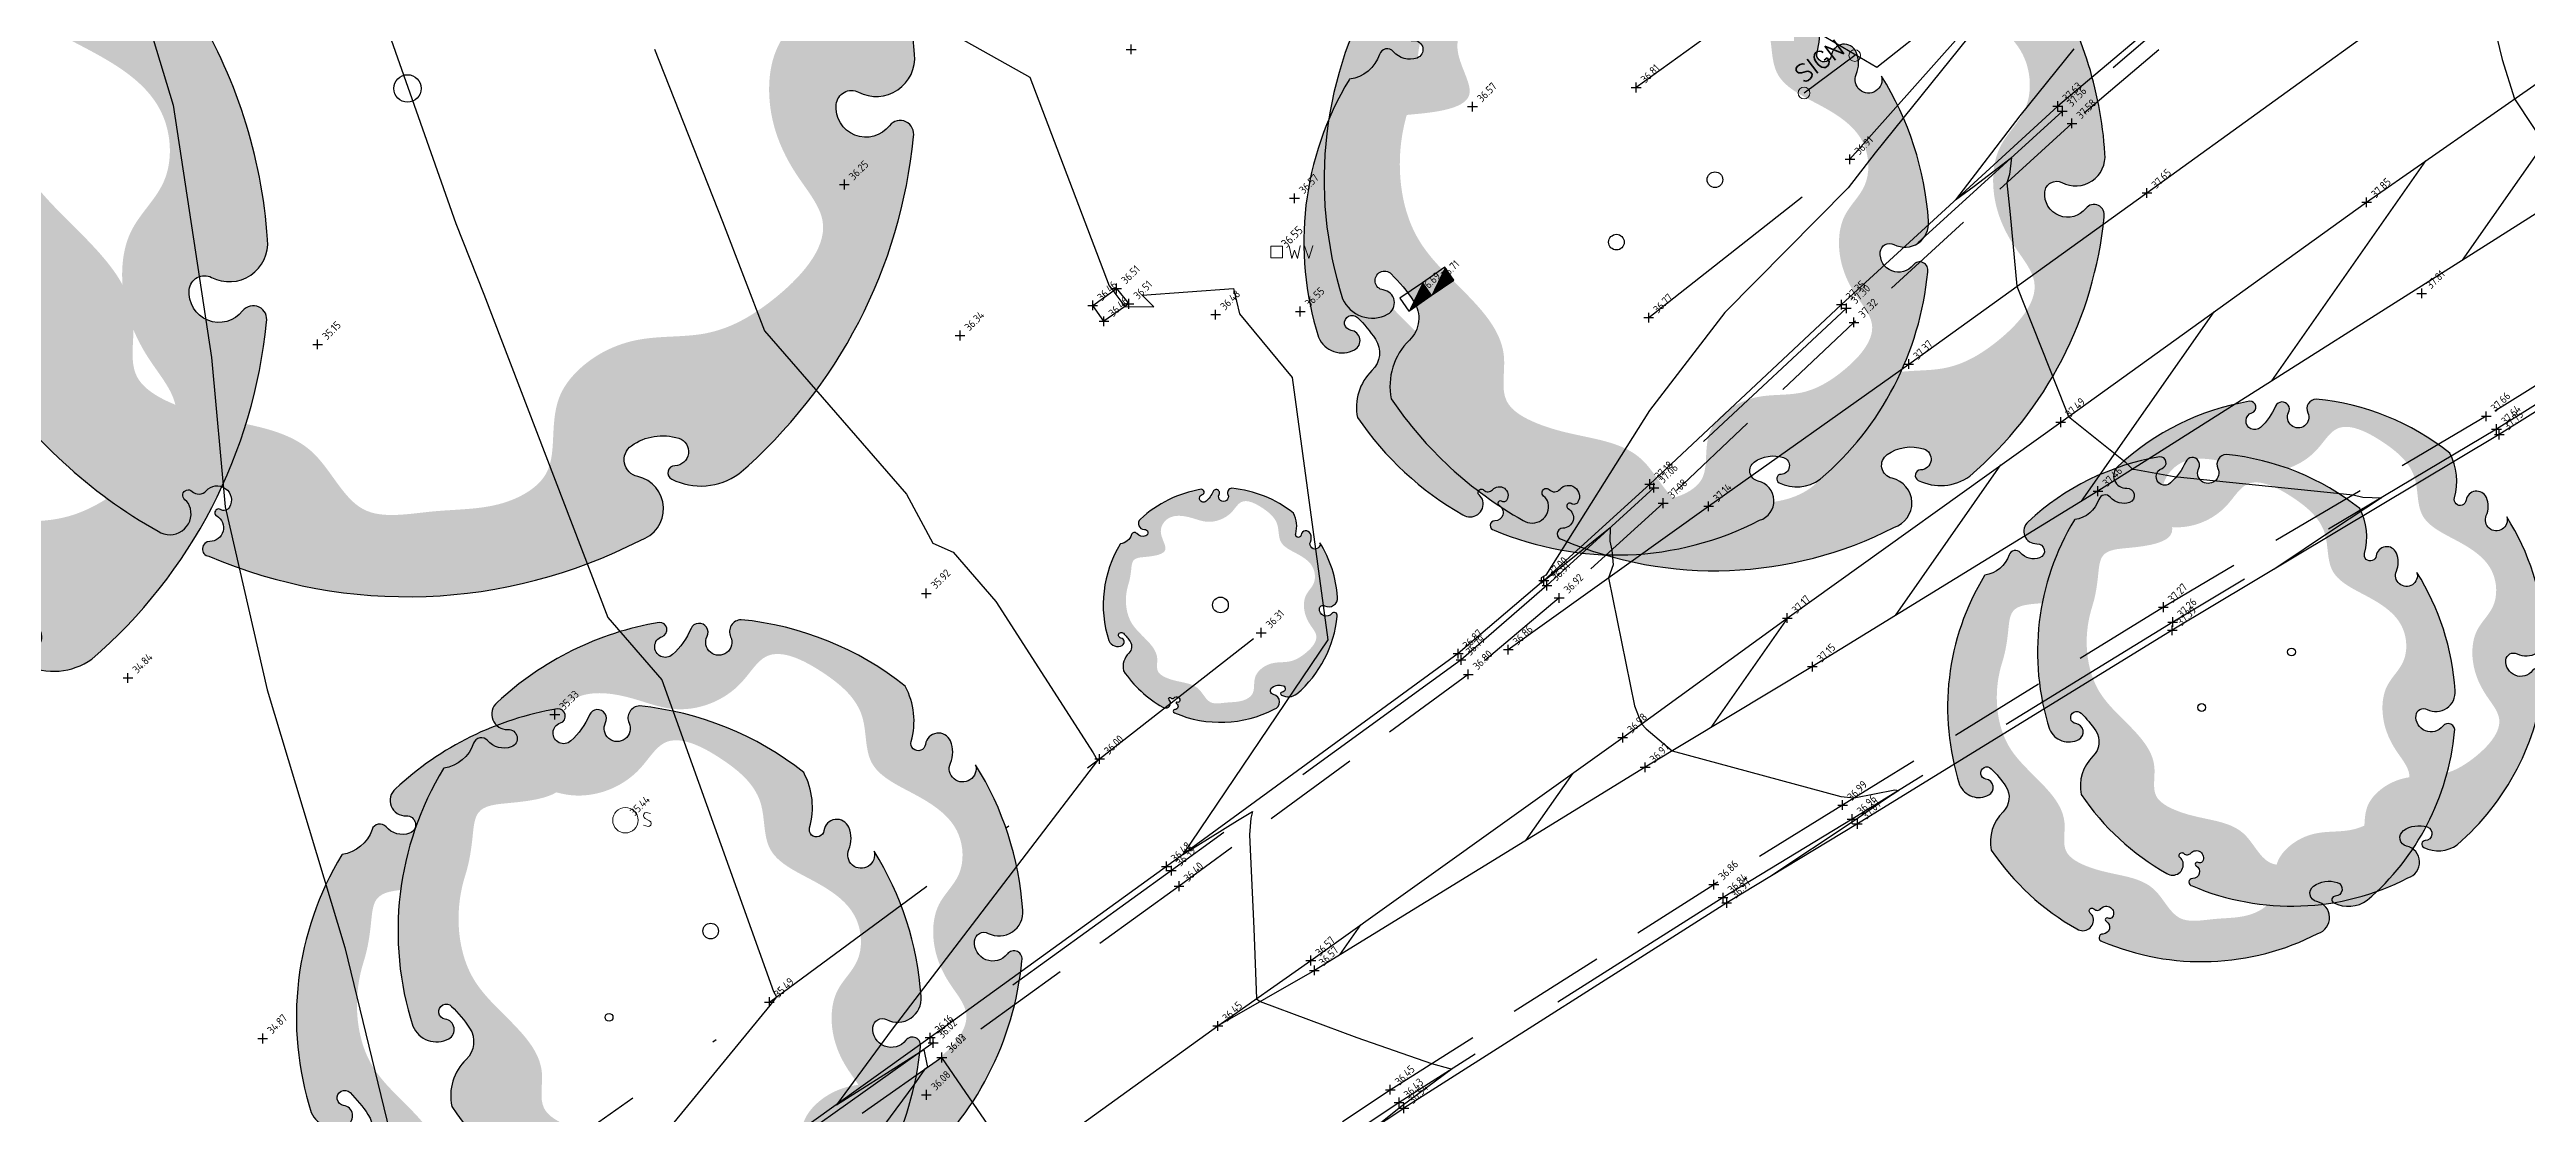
# Model space of a CAD drawing. Header units: metres. Extents: x 245957 to 247358, y 7418632 to 7419642.
# Drawn here: x 246741.4 to 246804.7, y 7418856.2 to 7418883.4 of the extents above; entities that cross this region are included whole.
import ezdxf
from ezdxf.enums import TextEntityAlignment as Align

# ---------------------------------------------------------------- set-up
doc = ezdxf.new("R2010")
doc.units = ezdxf.units.M
for name, pattern in [('DASHDOT', [10, 5, -2.5, 0, -2.5]), ('DASHED', [0.75, 0.5, -0.25]), ('HIDDEN', [0.375, 0.25, -0.125]), ('PHANTOM', [2.5, 1.25, -0.25, 0.25, -0.25, 0.25, -0.25])]:
    doc.linetypes.add(name, pattern=pattern)
for name, color, linetype in [('-TEXT', 7, 'Continuous'), ('102_TOP_OF_BANK', 37, 'PHANTOM'), ('102_TOP_OF_BANK-L', 37, 'PHANTOM'), ('102_TOP_OF_BANK-S', 37, 'PHANTOM'), ('103_TOE_OF_BATTER', 37, 'DASHDOT'), ('103_TOE_OF_BATTER-L', 37, 'DASHDOT'), ('103_TOE_OF_BATTER-S', 37, 'DASHDOT'), ('104_EXISTING_SURFACE-L', 35, 'Continuous'), ('104_EXISTING_SURFACE-S', 35, 'Continuous'), ('201_SINGLE_TREE-H', 63, 'Continuous'), ('201_SINGLE_TREE-S', 96, 'Continuous'), ('408_BACK_OF_KERB', 10, 'Continuous'), ('408_BACK_OF_KERB-L', 10, 'Continuous'), ('408_BACK_OF_KERB-S', 10, 'Continuous'), ('415_LANE_LINE_DASHED', 53, 'DASHED'), ('415_LANE_LINE_DASHED-L', 53, 'DASHED'), ('415_LANE_LINE_DASHED-S', 53, 'DASHED'), ('418_LANE_LINE_SOLID', 53, 'Continuous'), ('418_LANE_LINE_SOLID-L', 53, 'Continuous'), ('418_LANE_LINE_SOLID-S', 53, 'Continuous'), ('503_SIGN', 89, 'Continuous'), ('642_ROOF_GUTTER-S', 153, 'Continuous'), ('721_TELECOM_PIT-L', 7, 'Continuous'), ('EX-TELSTRA_COVER_(SLS)', 7, 'Continuous'), ('EX-TRAFFIC_SIGN_(SLS)', 89, 'Continuous'), ('Surface_Contours_Major', 4, 'Continuous'), ('Surface_Contours_Minor', 253, 'Continuous')]:
    doc.layers.add(name, color=color, linetype=linetype)
for name, color, linetype, true_color in [('406_LIP_OF_KERB', 7, 'HIDDEN', 0xff4100), ('406_LIP_OF_KERB-L', 7, 'HIDDEN', 0xff4100), ('406_LIP_OF_KERB-S', 7, 'HIDDEN', 0xff4100), ('407_INVERT_OF_KERB', 7, 'DASHED', 0xff4100), ('407_INVERT_OF_KERB-L', 7, 'DASHED', 0xff4100), ('407_INVERT_OF_KERB-S', 7, 'DASHED', 0xff4100), ('741_SEWER_PIT-L', 7, 'Continuous', 0xfffd66), ('751_WATER_STOP_VALVE-L', 7, 'Continuous', 0x0041ff), ('762_UNCLASSIFIED_PIT', 7, 'Continuous', 0xff64ac), ('762_UNCLASSIFIED_PIT-L', 7, 'Continuous', 0xff64ac), ('762_UNCLASSIFIED_PIT-S', 7, 'Continuous', 0xff64ac), ('EX-SEWER_PIT_(SLS)', 7, 'Continuous', 0xfffd66), ('EX-WATER_VALVE_(SLS)', 7, 'Continuous', 0x0041ff)]:
    doc.layers.add(name, color=color, linetype=linetype, true_color=true_color)
doc.styles.add('ISO', font='iso.shx')
doc.styles.add('ISO2.5', font='isocp.shx', dxfattribs={"height": 2.5})
doc.styles.get("Standard").update_dxf_attribs({"font": 'SIMPLEX.shx'})

# ---------------------------------------------------------------- blocks, each defined once
blk = doc.blocks.new('CROSS')
at = {"color": 0, "linetype": 'Continuous'}
for p, q in [((-0.5, 0), (0.5, 0)), ((0, -0.5), (0, 0.5))]:
    blk.add_line(p, q, dxfattribs=at)
blk = doc.blocks.new('WV')
at = {"color": 0, "linetype": 'Continuous', "lineweight": 13}
for p, q in [((-0.15, -0.15), (-0.15, 0.15)), ((-0.15, 0.15), (0.15, 0.15)), ((0.15, 0.15), (0.15, -0.15)), ((0.313, 0.154), (0.385, -0.167)), ((0.385, -0.167), (0.457, 0.049)), ((0.457, 0.049), (0.529, -0.167)), ((0.529, -0.167), (0.601, 0.154)), ((0.601, 0.154), (0.607, 0.154)), ((0.707, 0.154), (0.817, -0.167)), ((0.817, -0.167), (0.923, 0.154)), ((0.923, 0.154), (0.928, 0.154)), ((0.15, -0.15), (-0.15, -0.15))]:
    blk.add_line(p, q, dxfattribs=at)
blk = doc.blocks.new('201T')
at = {"layer": '201_SINGLE_TREE-S'}
blk.add_circle((0, 0), 0.5, dxfattribs=at)
blk = doc.blocks.new('201C')
at = {"layer": '201_SINGLE_TREE-H', "transparency": 33554534}
h = blk.add_hatch(color=256, dxfattribs=at)
h.paths.add_polyline_path([(-0.3717, -0.3344, 0.222926), (0.0196, -0.4996, 0.770799), (0.0439, -0.4417, -0.650302), (0.0511, -0.4116, -0.234737), (0.0964, -0.4247, -0.847312), (0.0816, -0.4475, 0.78443), (0.0732, -0.4583, 0.276934), (0.1352, -0.4813, 0.193599), (0.4309, -0.2536, 0.800435), (0.4144, -0.2337, -0.75216), (0.3757, -0.1925, -0.528914), (0.4006, -0.1909, 0.594112), (0.4663, -0.1804, 0.123805), (0.4962, 0.0616, -1.41759), (0.4607, 0.0811, 0.206906), (0.4758, 0.1133, 0.759729), (0.4374, 0.1252, -1.073307), (0.4187, 0.1392, 0.194379), (0.4474, 0.2231, 0.144612), (0.2544, 0.4304, 0.53339), (0.2277, 0.4128, -1.592592), (0.1939, 0.4293, 1.030038), (0.1758, 0.4513, -0.10361), (0.1314, 0.4262, -1.238487), (0.1282, 0.4593, 0.884725), (0.1336, 0.4818, 0.147549), (-0.1551, 0.4753, 0.71725), (-0.1579, 0.4291, -0.864032), (-0.1646, 0.4015, -0.310704), (-0.1946, 0.4266, 0.58143), (-0.2167, 0.4321, -0.281558), (-0.2766, 0.4162), (-0.2775, 0.4159, 0.217121), (-0.4959, 0.0634), (-0.4959, 0.0634, 0.440011), (-0.4522, 0.021, 0.723973), (-0.4442, 0.0516, -1.384648), (-0.4262, 0.0659, -0.051107), (-0.4149, 0.0223, -0.361502), (-0.441, -0.0208, 0.256822), (-0.4937, -0.0791, 0.116166), (-0.4065, -0.2911, 0.67803), (-0.3682, -0.2843, 0.170035), (-0.3696, -0.274, -1.054701), (-0.3596, -0.2696, 0.431903), (-0.3468, -0.2749, -0.910728), (-0.3329, -0.2993, -0.42046), (-0.3418, -0.2976, 1.007885), (-0.3479, -0.3018, -0.766634), (-0.3646, -0.3216, 0.938602), (-0.3717, -0.3344)])
edge = h.paths.add_edge_path(flags=16)
edge.add_spline(control_points=[(-0.3177, 0.2468), (-0.303, 0.2628), (-0.2856, 0.2893), (-0.256, 0.3411), (-0.1928, 0.3155), (-0.0921, 0.286), (-0.1162, 0.3941), (-0.0359, 0.4462), (0.0392, 0.3985), (0.1028, 0.3299), (0.1957, 0.3214), (0.2784, 0.3804), (0.3442, 0.2961), (0.3785, 0.2147), (0.3303, 0.1307), (0.3915, 0.0592), (0.4378, -0.0139), (0.4055, -0.0919), (0.3459, -0.1091), (0.3102, -0.1666), (0.3057, -0.2282), (0.3286, -0.3091), (0.2408, -0.3447), (0.1647, -0.3496), (0.103, -0.3142), (0.0463, -0.3153), (0.0047, -0.3356), (-0.0139, -0.3682), (-0.0327, -0.4069), (-0.0927, -0.4151), (-0.1463, -0.3868), (-0.23, -0.3665), (-0.2245, -0.2773), (-0.2864, -0.2294), (-0.3344, -0.1941), (-0.3737, -0.1409), (-0.3276, -0.0866), (-0.344, -0.0009), (-0.3866, 0.0828), (-0.3665, 0.1796), (-0.3359, 0.2271), (-0.3177, 0.2468)], knot_values=[0, 0, 0, 0, 0.064972, 0.101243, 0.15652, 0.245586, 0.324463, 0.387907, 0.486094, 0.554514, 0.671826, 0.728629, 0.823661, 0.919885, 0.989953, 1.075257, 1.171704, 1.23593, 1.293575, 1.346478, 1.426142, 1.479146, 1.570817, 1.644481, 1.712561, 1.774901, 1.807, 1.846291, 1.885582, 1.928182, 2.007036, 2.074591, 2.151638, 2.226455, 2.293426, 2.340744, 2.397548, 2.47317, 2.587294, 2.673595, 2.754259, 2.754259, 2.754259, 2.754259], degree=3, periodic=0)
at = {"layer": '201_SINGLE_TREE-S'}
blk.add_lwpolyline([(-0.3717, -0.3344, 0.222926), (0.0196, -0.4996, 0.770799), (0.0439, -0.4417, -0.650302), (0.0511, -0.4116, -0.234737), (0.0964, -0.4247, -0.847312), (0.0816, -0.4475, 0.78443), (0.0732, -0.4583, 0.276934), (0.1352, -0.4813, 0.193599), (0.4309, -0.2536, 0.800435), (0.4144, -0.2337, -0.75216), (0.3757, -0.1925, -0.528914), (0.4006, -0.1909, 0.594112), (0.4663, -0.1804, 0.123805), (0.4962, 0.0616, -1.41759), (0.4607, 0.0811, 0.206906), (0.4758, 0.1133, 0.759729), (0.4374, 0.1252, -1.073307), (0.4187, 0.1392, 0.194379), (0.4474, 0.2231, 0.144612), (0.2544, 0.4304, 0.53339), (0.2277, 0.4128, -1.592592), (0.1939, 0.4293, 1.030038), (0.1758, 0.4513, -0.10361), (0.1314, 0.4262, -1.238487), (0.1282, 0.4593, 0.884725), (0.1336, 0.4818, 0.147549), (-0.1551, 0.4753, 0.71725), (-0.1579, 0.4291, -0.864032), (-0.1646, 0.4015, -0.310704), (-0.1946, 0.4266, 0.58143), (-0.2167, 0.4321, -0.281558), (-0.2766, 0.4162), (-0.2775, 0.4159, 0.217121), (-0.4959, 0.0634), (-0.4959, 0.0634, 0.440011), (-0.4522, 0.021, 0.723973), (-0.4442, 0.0516, -1.384648), (-0.4262, 0.0659, -0.051107), (-0.4149, 0.0223, -0.361502), (-0.441, -0.0208, 0.256822), (-0.4937, -0.0791, 0.116166), (-0.4065, -0.2911, 0.67803), (-0.3682, -0.2843, 0.170035), (-0.3696, -0.274, -1.054701), (-0.3596, -0.2696, 0.431903), (-0.3468, -0.2749, -0.910728), (-0.3329, -0.2993, -0.42046), (-0.3418, -0.2976, 1.007885), (-0.3479, -0.3018, -0.766634), (-0.3646, -0.3216, 0.938602), (-0.3717, -0.3344)], format="xyb", dxfattribs=at)
blk = doc.blocks.new('SEWA')
at = {"color": 0, "linetype": 'Continuous', "lineweight": 13}
for p, q in [((0.471, 0.153), (0.46, 0.114)), ((0.46, 0.114), (0.477, 0.07)), ((0.499, 0.186), (0.471, 0.153)), ((0.477, 0.07), (0.504, 0.042)), ((0.543, 0.197), (0.499, 0.186)), ((0.504, 0.042), (0.615, -0.013)), ((0.643, 0.175), (0.543, 0.197)), ((0.46, -0.124), (0.582, -0.163)), ((0.582, -0.163), (0.621, -0.152)), ((0.582, -0.163), (0.587, -0.163)), ((0.615, -0.013), (0.621, -0.013)), ((0.648, -0.041), (0.615, -0.013)), ((0.615, -0.013), (0.621, -0.013)), ((0.621, -0.152), (0.654, -0.124)), ((0.659, -0.08), (0.648, -0.041)), ((0.654, -0.124), (0.659, -0.08))]:
    blk.add_line(p, q, dxfattribs=at)
blk.add_circle((0, 0), 0.325, dxfattribs=at)
blk = doc.blocks.new('SPD')
at = {"color": 0, "linetype": 'Continuous', "lineweight": 13}
blk.add_circle((0, 0), 0.15, dxfattribs=at)
blk = doc.blocks.new('TCB')
at = {"layer": 'EX-TELSTRA_COVER_(SLS)'}
for p, q in [((0.35, 0.2), (-0.35, 0.2)), ((-0.35, 0.2), (-0.35, -0.2)), ((0.35, -0.2), (0.35, 0.2)), ((-0.35, -0.2), (0.35, -0.2))]:
    blk.add_line(p, q, dxfattribs=at)
blk.add_solid([(-0.35, -0.2), (0.35, 0.2), (0.35, -0.2)], dxfattribs=at)

msp = doc.modelspace()

# ---------------------------------------------------------------- hatches: boundary and pattern name
at = {"layer": '418_LANE_LINE_SOLID'}
h = msp.add_hatch(dxfattribs=at)
h.set_pattern_fill('ANSI31', color=256, scale=0.7, angle=10, style=0)
h.paths.add_polyline_path([(246771.267, 7418858.451), (246773.736, 7418859.87), (246782.199, 7418865.065), (246786.477, 7418867.64), (246793.782, 7418872.127), (246806.463, 7418880.162), (246812.891, 7418884.632), (246815.313, 7418886.372), (246811.65, 7418885.56), (246809.229, 7418885.62), (246805.132, 7418882.64), (246800.655, 7418879.513), (246792.829, 7418873.892), (246785.834, 7418868.881), (246781.624, 7418865.823), (246773.646, 7418860.123)])

# ---------------------------------------------------------------- linework, layer by layer
at = {"layer": '102_TOP_OF_BANK', "ltscale": 10}
msp.add_lwpolyline([(246791.577, 7418896.192), (246793.257, 7418892.831), (246792.735, 7418890.138), (246792.668, 7418890.045), (246789.558, 7418887.916), (246785.84, 7418885.24), (246781.969, 7418882.449)], dxfattribs=at)
at = {"layer": '103_TOE_OF_BATTER'}
for points in [[(246782.289, 7418876.564), (246787.438, 7418880.613), (246794.645, 7418888.716), (246798.853, 7418891.159)], [(246705.005, 7418819.352), (246709.084, 7418822.734), (246717.539, 7418829.261), (246725.78, 7418835.175), (246735.382, 7418841.841), (246743.767, 7418847.613), (246752.213, 7418853.734), (246759.796, 7418859.061), (246768.242, 7418865.278), (246772.377, 7418868.506)]]:
    msp.add_lwpolyline(points, dxfattribs=at)
at = {"layer": '406_LIP_OF_KERB', "ltscale": 10}
for p, q in [((246798.198, 7418885.835), (246793.116, 7418881.532)), ((246793.116, 7418881.532), (246787.54, 7418876.442)), ((246787.54, 7418876.442), (246782.661, 7418871.819)), ((246806.056, 7418875.493), (246803.716, 7418874.042)), ((246803.716, 7418874.042), (246795.456, 7418869.159)), ((246782.661, 7418871.819), (246780, 7418869.397)), ((246780, 7418869.397), (246777.674, 7418867.441)), ((246795.456, 7418869.159), (246787.251, 7418864.1)), ((246777.674, 7418867.441), (246770.276, 7418862.025)), ((246787.251, 7418864.1), (246783.956, 7418862.066)), ((246770.276, 7418862.025), (246764.21, 7418857.648)), ((246775.68, 7418856.82), (246783.956, 7418862.066)), ((246764.21, 7418857.648), (246760.606, 7418855.113)), ((246768.206, 7418851.863), (246775.68, 7418856.82))]:
    msp.add_line(p, q, dxfattribs=at)
at = {"layer": '407_INVERT_OF_KERB', "ltscale": 10}
for p, q in [((246797.975, 7418886.202), (246792.872, 7418881.844)), ((246792.872, 7418881.844), (246787.348, 7418876.803)), ((246787.348, 7418876.803), (246782.424, 7418872.215)), ((246806.272, 7418875.147), (246803.979, 7418873.713)), ((246803.979, 7418873.713), (246795.695, 7418868.78)), ((246782.424, 7418872.215), (246779.688, 7418869.714)), ((246779.688, 7418869.714), (246777.489, 7418867.812)), ((246795.695, 7418868.78), (246787.496, 7418863.742)), ((246777.489, 7418867.812), (246770.079, 7418862.423)), ((246787.496, 7418863.742), (246784.193, 7418861.732)), ((246770.079, 7418862.423), (246763.985, 7418858.018)), ((246784.193, 7418861.732), (246775.904, 7418856.493)), ((246763.985, 7418858.018), (246760.386, 7418855.464)), ((246775.904, 7418856.493), (246768.462, 7418851.526))]:
    msp.add_line(p, q, dxfattribs=at)
at = {"layer": '408_BACK_OF_KERB'}
for p, q in [((246797.874, 7418886.29), (246792.755, 7418881.971)), ((246792.755, 7418881.971), (246787.22, 7418876.897)), ((246787.22, 7418876.897), (246782.32, 7418872.304)), ((246806.372, 7418875.031), (246804.049, 7418873.574)), ((246804.049, 7418873.574), (246795.684, 7418868.569)), ((246782.32, 7418872.304), (246779.607, 7418869.839)), ((246779.607, 7418869.839), (246777.415, 7418867.973)), ((246777.415, 7418867.973), (246769.952, 7418862.532)), ((246795.684, 7418868.569), (246787.627, 7418863.62)), ((246787.627, 7418863.62), (246784.285, 7418861.599)), ((246769.952, 7418862.532), (246763.909, 7418858.151)), ((246784.285, 7418861.599), (246776.027, 7418856.349)), ((246763.909, 7418858.151), (246760.3, 7418855.574)), ((246768.507, 7418851.396), (246776.027, 7418856.349))]:
    msp.add_line(p, q, dxfattribs=at)
at = {"layer": '415_LANE_LINE_DASHED', "ltscale": 20}
for p, q in [((246795.037, 7418879.751), (246801.603, 7418884.493)), ((246788.941, 7418875.377), (246795.037, 7418879.751)), ((246783.821, 7418871.739), (246788.941, 7418875.377)), ((246778.698, 7418868.073), (246783.821, 7418871.739))]:
    msp.add_line(p, q, dxfattribs=at)
at = {"layer": '418_LANE_LINE_SOLID'}
for p, q in [((246800.655, 7418879.513), (246805.132, 7418882.64)), ((246806.463, 7418880.162), (246793.782, 7418872.127)), ((246792.829, 7418873.892), (246800.655, 7418879.513)), ((246785.834, 7418868.881), (246792.829, 7418873.892)), ((246793.782, 7418872.127), (246786.477, 7418867.64)), ((246781.624, 7418865.823), (246785.834, 7418868.881)), ((246786.477, 7418867.64), (246782.199, 7418865.065)), ((246773.646, 7418860.123), (246781.624, 7418865.823)), ((246782.199, 7418865.065), (246773.736, 7418859.87)), ((246771.267, 7418858.451), (246773.646, 7418860.123)), ((246773.736, 7418859.87), (246771.267, 7418858.451)), ((246766.979, 7418855.361), (246771.267, 7418858.451)), ((246766.164, 7418854.802), (246764.207, 7418857.644))]:
    msp.add_line(p, q, dxfattribs=at)
at = {"layer": '503_SIGN'}
msp.add_line((246787.561, 7418883.265), (246786.263, 7418882.307), dxfattribs=at)
at = {"layer": '762_UNCLASSIFIED_PIT'}
for p, q in [((246768.066, 7418876.878), (246768.675, 7418877.31)), ((246768.354, 7418876.471), (246768.066, 7418876.878)), ((246768.992, 7418876.918), (246768.354, 7418876.471)), ((246768.675, 7418877.31), (246768.992, 7418876.918))]:
    msp.add_line(p, q, dxfattribs=at)
at = {"layer": 'Surface_Contours_Major'}
for points, elevation in [([(246749.465, 7418936.324), (246748.729, 7418933.448), (246748.556, 7418930.855), (246748.022, 7418929.667), (246747.849, 7418928.384), (246747.731, 7418927.88), (246748.393, 7418924.537), (246748.314, 7418923.109), (246748.721, 7418917.732), (246748.373, 7418916.261), (246748.324, 7418913.885), (246747.118, 7418910.256), (246745.555, 7418906.475), (246744.422, 7418905.141), (246743.612, 7418903.68), (246741.664, 7418893.188), (246743.175, 7418886.614), (246743.408, 7418885.745), (246744.54, 7418881.993), (246745.52, 7418875.545), (246745.875, 7418871.725), (246746.949, 7418867.045), (246748.932, 7418860.456), (246750.166, 7418855.408)], 35), ([(246786.24, 7418884.079), (246788.122, 7418882.973), (246792.862, 7418886.712), (246788.081, 7418880.778), (246787.394, 7418879.879), (246784.235, 7418876.695), (246782.306, 7418874.191), (246779.661, 7418869.975), (246779.541, 7418869.911), (246779.529, 7418869.773), (246779.611, 7418869.833), (246781.308, 7418871.196), (246781.293, 7418870.851), (246781.343, 7418870.621), (246781.383, 7418870.245), (246781.263, 7418869.909), (246781.926, 7418866.638), (246782.107, 7418866.175), (246782.227, 7418866.05), (246782.894, 7418865.484), (246787.202, 7418864.319), (246787.544, 7418864.282), (246788.588, 7418864.486), (246788.687, 7418864.474), (246788.322, 7418864.229), (246787.546, 7418863.695), (246785.388, 7418862.267)], 37), ([(246803.472, 7418885.849), (246804.126, 7418883.168), (246804.44, 7418882.158), (246805.814, 7418880.09)], 38), ([(246756.855, 7418883.427), (246758.598, 7418879.022), (246759.67, 7418876.228), (246763.302, 7418872.048), (246763.979, 7418870.799), (246764.497, 7418870.564), (246765.591, 7418869.304), (246768.082, 7418865.431), (246768.192, 7418865.242), (246762.932, 7418858.368), (246761.509, 7418856.437), (246763.396, 7418857.628), (246763.75, 7418857.852), (246763.828, 7418857.43), (246763.85, 7418857.395), (246763.766, 7418857.334), (246763.493, 7418856.946), (246762.736, 7418855.934)], 36)]:
    msp.add_lwpolyline(points, dxfattribs=dict(at, elevation=elevation))
at = {"layer": 'Surface_Contours_Minor'}
for points, elevation in [([(246761.205, 7418885.662), (246766.458, 7418882.714), (246768.489, 7418877.381), (246768.595, 7418877.253), (246768.631, 7418877.192), (246768.891, 7418876.847), (246769.631, 7418876.839), (246769.33, 7418877.138), (246771.666, 7418877.312), (246771.825, 7418876.664), (246773.171, 7418875.033), (246774.08, 7418868.326), (246770.368, 7418862.836), (246771.772, 7418863.704), (246772.155, 7418863.933), (246772.112, 7418863.767), (246772.075, 7418863.342), (246772.188, 7418860.946), (246772.254, 7418859.144), (246772.351, 7418859.074), (246774.827, 7418858.158), (246776.731, 7418857.488), (246777.168, 7418857.369), (246777.263, 7418857.353), (246775.979, 7418856.405), (246775.437, 7418855.974)], 36.5), ([(246750.12, 7418883.67), (246751.773, 7418878.975), (246752.488, 7418877.168), (246755.661, 7418868.893), (246757.041, 7418867.305), (246759.9, 7418859.33), (246759.978, 7418859.195), (246759.864, 7418859.046), (246759.809, 7418858.972), (246756.261, 7418854.655)], 35.5), ([(246793.166, 7418883.439), (246791.784, 7418881.724), (246790.142, 7418879.577), (246790.615, 7418879.927), (246791.568, 7418880.655), (246791.517, 7418880.222), (246791.45, 7418880.012), (246791.534, 7418879.201), (246791.71, 7418877.365), (246792.955, 7418874.231), (246793.032, 7418874.039), (246794.475, 7418872.873), (246794.664, 7418872.687), (246794.704, 7418872.69), (246795.732, 7418872.503), (246800.314, 7418872.032), (246800.556, 7418871.97), (246801.032, 7418871.959), (246799.81, 7418871.143), (246798.28, 7418870.123)], 37.5)]:
    msp.add_lwpolyline(points, dxfattribs=dict(at, elevation=elevation))

# ---------------------------------------------------------------- block references
at = {"layer": '102_TOP_OF_BANK-S', "xscale": 0.25, "yscale": 0.25, "zscale": 0.25}
msp.add_blockref('CROSS', (246781.969, 7418882.449), dxfattribs=at)
at = {"layer": '103_TOE_OF_BATTER-S', "xscale": 0.25, "yscale": 0.25, "zscale": 0.25}
for p in [(246787.438, 7418880.613), (246782.289, 7418876.564), (246772.377, 7418868.506), (246768.242, 7418865.278), (246759.796, 7418859.061)]:
    msp.add_blockref('CROSS', p, dxfattribs=at)
at = {"layer": '104_EXISTING_SURFACE-S', "xscale": 0.25, "yscale": 0.25, "zscale": 0.25}
for p in [(246777.783, 7418881.959), (246761.713, 7418879.967), (246773.229, 7418879.617), (246764.673, 7418876.108), (246748.239, 7418875.879), (246763.81, 7418869.513), (246743.385, 7418867.351), (246754.306, 7418866.413), (246746.834, 7418858.13), (246763.812, 7418856.689)]:
    msp.add_blockref('CROSS', p, dxfattribs=at)
at = {"layer": '201_SINGLE_TREE-S', "rotation": 25}
for name, p, xscale, yscale, zscale in [('201C', (246750.538, 7418882.426), 26, 26, 26), ('201C', (246733.987, 7418877.689), 26, 26, 26), ('201C', (246783.985, 7418880.091), 20, 20, 20), ('201C', (246781.465, 7418878.494), 16, 16, 16), ('201T', (246750.538, 7418882.426), 0.7, 0.7, 0.7), ('201T', (246783.985, 7418880.091), 0.4, 0.4, 0.4), ('201T', (246781.465, 7418878.494), 0.4, 0.4, 0.4), ('201C', (246798.735, 7418868.014), 13, 13, 13), ('201C', (246796.435, 7418866.594), 13, 13, 13), ('201C', (246771.335, 7418869.216), 6, 6, 6), ('201C', (246758.293, 7418860.878), 16, 16, 16), ('201C', (246755.694, 7418858.671), 16, 16, 16), ('201T', (246771.335, 7418869.216), 0.4, 0.4, 0.4), ('201T', (246798.735, 7418868.014), 0.2, 0.2, 0.2), ('201T', (246796.435, 7418866.594), 0.2, 0.2, 0.2), ('201T', (246758.293, 7418860.878), 0.4, 0.4, 0.4), ('201T', (246755.694, 7418858.671), 0.2, 0.2, 0.2)]:
    msp.add_blockref(name, p, dxfattribs=dict(at, xscale=xscale, yscale=yscale, zscale=zscale))
at = {"layer": '406_LIP_OF_KERB-S', "xscale": 0.25, "yscale": 0.25, "zscale": 0.25}
for p in [(246793.116, 7418881.532), (246787.54, 7418876.442), (246803.716, 7418874.042), (246782.661, 7418871.819), (246780, 7418869.397), (246795.456, 7418869.159), (246777.674, 7418867.441), (246787.251, 7418864.1), (246770.276, 7418862.025), (246783.956, 7418862.066), (246764.21, 7418857.648), (246775.68, 7418856.82)]:
    msp.add_blockref('CROSS', p, dxfattribs=at)
at = {"layer": '407_INVERT_OF_KERB-S', "xscale": 0.25, "yscale": 0.25, "zscale": 0.25}
for p in [(246792.872, 7418881.844), (246787.348, 7418876.803), (246803.979, 7418873.713), (246782.424, 7418872.215), (246779.688, 7418869.714), (246795.695, 7418868.78), (246777.489, 7418867.812), (246787.496, 7418863.742), (246770.079, 7418862.423), (246784.193, 7418861.732), (246763.985, 7418858.018), (246775.904, 7418856.493)]:
    msp.add_blockref('CROSS', p, dxfattribs=at)
at = {"layer": '408_BACK_OF_KERB-S', "xscale": 0.25, "yscale": 0.25, "zscale": 0.25}
for p in [(246792.755, 7418881.971), (246787.22, 7418876.897), (246804.049, 7418873.574), (246782.32, 7418872.304), (246779.607, 7418869.839), (246795.684, 7418868.569), (246777.415, 7418867.973), (246787.627, 7418863.62), (246769.952, 7418862.532), (246784.285, 7418861.599), (246763.909, 7418858.151), (246776.027, 7418856.349)]:
    msp.add_blockref('CROSS', p, dxfattribs=at)
at = {"layer": '415_LANE_LINE_DASHED-S', "xscale": 0.25, "yscale": 0.25, "zscale": 0.25}
for p in [(246795.037, 7418879.751), (246788.941, 7418875.377), (246783.821, 7418871.739), (246778.698, 7418868.073)]:
    msp.add_blockref('CROSS', p, dxfattribs=at)
at = {"layer": '418_LANE_LINE_SOLID-S', "xscale": 0.25, "yscale": 0.25, "zscale": 0.25}
for p in [(246800.655, 7418879.513), (246802.065, 7418877.183), (246792.829, 7418873.892), (246793.782, 7418872.127), (246785.834, 7418868.881), (246786.477, 7418867.64), (246781.624, 7418865.823), (246782.199, 7418865.065), (246773.646, 7418860.123), (246773.736, 7418859.87), (246771.267, 7418858.451), (246764.207, 7418857.644)]:
    msp.add_blockref('CROSS', p, dxfattribs=at)
at = {"layer": '642_ROOF_GUTTER-S', "xscale": 0.25, "yscale": 0.25, "zscale": 0.25}
msp.add_blockref('CROSS', (246769.05, 7418883.423), dxfattribs=at)
at = {"layer": '762_UNCLASSIFIED_PIT-S', "xscale": 0.25, "yscale": 0.25, "zscale": 0.25}
for p in [(246768.066, 7418876.878), (246768.675, 7418877.31), (246768.992, 7418876.918), (246773.376, 7418876.722), (246768.354, 7418876.471), (246771.211, 7418876.641)]:
    msp.add_blockref('CROSS', p, dxfattribs=at)
at = {"layer": 'EX-SEWER_PIT_(SLS)', "lineweight": 30}
msp.add_blockref('SEWA', (246756.111, 7418863.711), dxfattribs=at)
at = {"layer": 'EX-TELSTRA_COVER_(SLS)', "lineweight": 30, "rotation": 34.62802298498975}
for p in [(246776.325, 7418877.093), (246776.901, 7418877.491)]:
    msp.add_blockref('TCB', p, dxfattribs=at)
at = {"layer": 'EX-TRAFFIC_SIGN_(SLS)', "lineweight": 30}
for p in [(246787.561, 7418883.265), (246786.263, 7418882.307)]:
    msp.add_blockref('SPD', p, dxfattribs=at)
at = {"layer": 'EX-WATER_VALVE_(SLS)'}
msp.add_blockref('WV', (246772.775, 7418878.242), dxfattribs=at)

# ---------------------------------------------------------------- texts
at = {"layer": '-TEXT'}
msp.add_text('SIGN', height=0.45, rotation=36.45872, dxfattribs=at).set_placement((246786.793, 7418882.947), align=Align.CENTER)
at = {"layer": '102_TOP_OF_BANK-L', "style": 'ISO2.5'}
msp.add_text('36.81', height=0.2, rotation=45, dxfattribs=at).set_placement((246782.136, 7418882.616), align=Align.MIDDLE_LEFT)
at = {"layer": '103_TOE_OF_BATTER-L', "style": 'ISO2.5'}
for s, p in [('36.91', (246787.605, 7418880.78)), ('36.77', (246782.456, 7418876.731)), ('36.31', (246772.544, 7418868.674)), ('36.00', (246768.409, 7418865.445)), ('35.49', (246759.963, 7418859.228))]:
    msp.add_text(s, height=0.2, rotation=45, dxfattribs=at).set_placement(p, align=Align.MIDDLE_LEFT)
at = {"layer": '104_EXISTING_SURFACE-L', "style": 'ISO2.5'}
for s, p in [('36.57', (246777.95, 7418882.127)), ('36.25', (246761.88, 7418880.134)), ('36.57', (246773.396, 7418879.785)), ('35.15', (246748.406, 7418876.046)), ('36.34', (246764.84, 7418876.276)), ('35.92', (246763.977, 7418869.68)), ('34.84', (246743.552, 7418867.518)), ('35.33', (246754.474, 7418866.581)), ('34.87', (246747.001, 7418858.297)), ('36.08', (246763.979, 7418856.856))]:
    msp.add_text(s, height=0.2, rotation=45, dxfattribs=at).set_placement(p, align=Align.MIDDLE_LEFT)
at = {"layer": '406_LIP_OF_KERB-L', "style": 'ISO2.5'}
for s, p in [('37.58', (246793.283, 7418881.699)), ('37.32', (246787.707, 7418876.609)), ('37.66', (246803.883, 7418874.21)), ('37.08', (246782.828, 7418871.987)), ('36.92', (246780.168, 7418869.564)), ('37.27', (246795.623, 7418869.327)), ('36.80', (246777.841, 7418867.609)), ('36.99', (246787.418, 7418864.268)), ('36.40', (246770.443, 7418862.192)), ('36.86', (246784.123, 7418862.233)), ('36.02', (246764.378, 7418857.815)), ('36.45', (246775.847, 7418856.988))]:
    msp.add_text(s, height=0.2, rotation=45, dxfattribs=at).set_placement(p, align=Align.MIDDLE_LEFT)
at = {"layer": '407_INVERT_OF_KERB-L', "style": 'ISO2.5'}
for s, p in [('37.56', (246793.04, 7418882.011)), ('37.30', (246787.515, 7418876.97)), ('37.64', (246804.147, 7418873.88)), ('37.06', (246782.591, 7418872.383)), ('36.91', (246779.856, 7418869.881)), ('37.26', (246795.863, 7418868.948)), ('36.79', (246777.656, 7418867.979)), ('36.96', (246787.664, 7418863.909)), ('36.39', (246770.246, 7418862.59)), ('36.84', (246784.36, 7418861.899)), ('36.02', (246764.152, 7418858.185)), ('36.43', (246776.071, 7418856.66))]:
    msp.add_text(s, height=0.2, rotation=45, dxfattribs=at).set_placement(p, align=Align.MIDDLE_LEFT)
at = {"layer": '408_BACK_OF_KERB-L', "style": 'ISO2.5'}
for s, p in [('37.63', (246792.923, 7418882.139)), ('37.35', (246787.387, 7418877.064)), ('37.75', (246804.216, 7418873.741)), ('37.18', (246782.488, 7418872.472)), ('37.00', (246779.774, 7418870.006)), ('36.87', (246777.583, 7418868.14)), ('37.39', (246795.851, 7418868.736)), ('37.07', (246787.795, 7418863.787)), ('36.48', (246770.119, 7418862.699)), ('36.97', (246784.452, 7418861.767)), ('36.16', (246764.076, 7418858.318)), ('36.54', (246776.194, 7418856.516))]:
    msp.add_text(s, height=0.2, rotation=45, dxfattribs=at).set_placement(p, align=Align.MIDDLE_LEFT)
at = {"layer": '415_LANE_LINE_DASHED-L', "style": 'ISO2.5'}
for s, p in [('37.65', (246795.204, 7418879.919)), ('37.37', (246789.108, 7418875.544)), ('37.14', (246783.988, 7418871.906)), ('36.86', (246778.866, 7418868.24))]:
    msp.add_text(s, height=0.2, rotation=45, dxfattribs=at).set_placement(p, align=Align.MIDDLE_LEFT)
at = {"layer": '418_LANE_LINE_SOLID-L', "style": 'ISO2.5'}
for s, p in [('37.85', (246800.822, 7418879.681)), ('37.81', (246802.232, 7418877.35)), ('37.49', (246792.996, 7418874.06)), ('37.46', (246793.95, 7418872.294)), ('37.17', (246786.002, 7418869.048)), ('37.15', (246786.645, 7418867.807)), ('36.98', (246781.792, 7418865.991)), ('36.97', (246782.366, 7418865.232)), ('36.57', (246773.814, 7418860.29)), ('36.57', (246773.903, 7418860.038)), ('36.45', (246771.434, 7418858.619)), ('36.03', (246764.375, 7418857.812))]:
    msp.add_text(s, height=0.2, rotation=45, dxfattribs=at).set_placement(p, align=Align.MIDDLE_LEFT)
at = {"layer": '721_TELECOM_PIT-L', "style": 'ISO2.5'}
for s, p in [('36.69', (246776.507, 7418877.274)), ('36.71', (246777.025, 7418877.614))]:
    msp.add_text(s, height=0.2, rotation=45, dxfattribs=at).set_placement(p, align=Align.MIDDLE_LEFT)
at = {"layer": '741_SEWER_PIT-L', "style": 'ISO'}
msp.add_text('35.44', height=0.2, rotation=45, dxfattribs=at).set_placement((246756.279, 7418863.878), align=Align.MIDDLE_LEFT)
at = {"layer": '751_WATER_STOP_VALVE-L', "style": 'ISO2.5'}
msp.add_text('36.55', height=0.22, rotation=45, dxfattribs=at).set_placement((246772.942, 7418878.409), align=Align.MIDDLE_LEFT)
at = {"layer": '762_UNCLASSIFIED_PIT-L', "style": 'ISO2.5'}
for s, p in [('36.46', (246768.233, 7418877.045)), ('36.51', (246768.843, 7418877.477)), ('36.51', (246769.159, 7418877.085)), ('36.46', (246768.522, 7418876.638)), ('36.48', (246771.378, 7418876.808)), ('36.55', (246773.543, 7418876.889))]:
    msp.add_text(s, height=0.2, rotation=45, dxfattribs=at).set_placement(p, align=Align.MIDDLE_LEFT)

doc.saveas('drawing.dxf')
